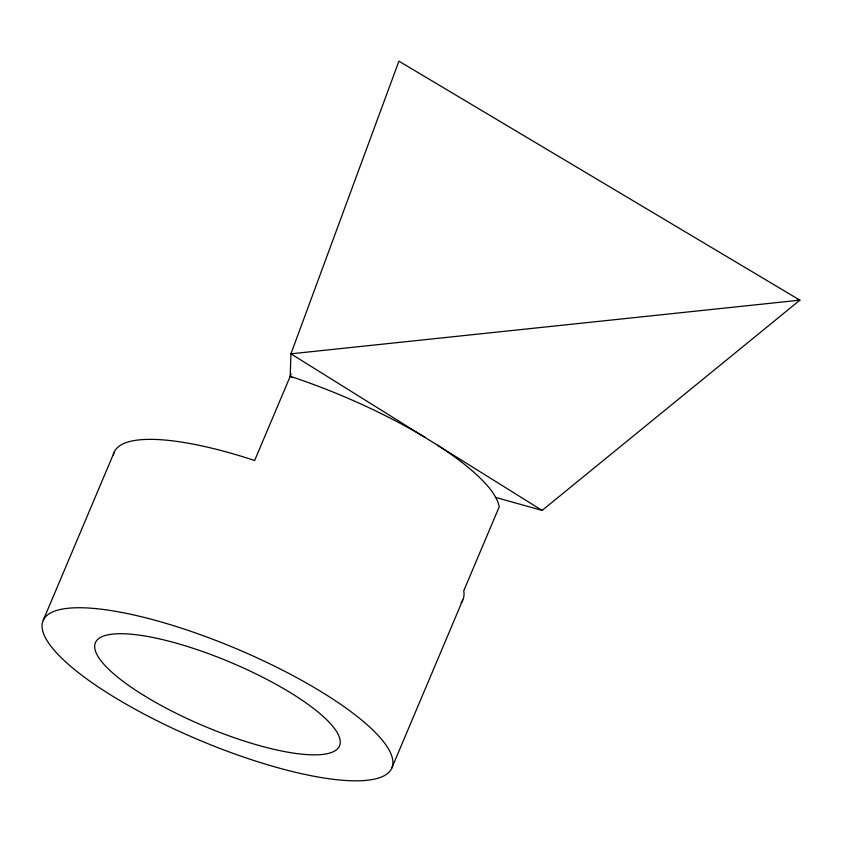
<?xml version="1.0" encoding="UTF-8"?>
<svg xmlns="http://www.w3.org/2000/svg" width="842" height="842" viewBox="0 0 842 842"><rect width="100%" height="100%" fill="white"/><g stroke="black" fill="none" stroke-linecap="round" stroke-linejoin="round"><path stroke-width="1.26" d="M113.386 454.964A189.313 49.32 22.9 0 1 254.652 460.49L290.216 376.311L290.943 353.819L398.919 61.171L799.9 300.162L542.101 510.42L495.633 497.412M292.416 377.679L290.216 376.311L291.122 373.848M43.279 620.165L114.396 451.796M391.656 768.388A189.313 49.32 22.9 0 0 148.487 618.512A189.313 49.32 22.9 0 0 112.26 695.934A189.313 49.32 22.9 0 0 391.656 768.388L462.784 600.02M797.385 299.457L799.9 300.162L290.943 353.819L542.101 510.42M460.984 602.861A189.313 49.32 22.9 0 0 463.721 590.842L499.285 506.663L497.633 501.274L494.591 495.401A189.313 49.32 22.9 0 0 437.566 445.25M290.216 376.311A189.313 49.32 22.9 0 1 425.115 437.482M143.824 695.439A132.52 34.522 22.9 0 0 339.4 746.159A132.52 34.522 22.9 0 0 169.179 641.246A132.52 34.522 22.9 0 0 143.824 695.439"/></g></svg>
